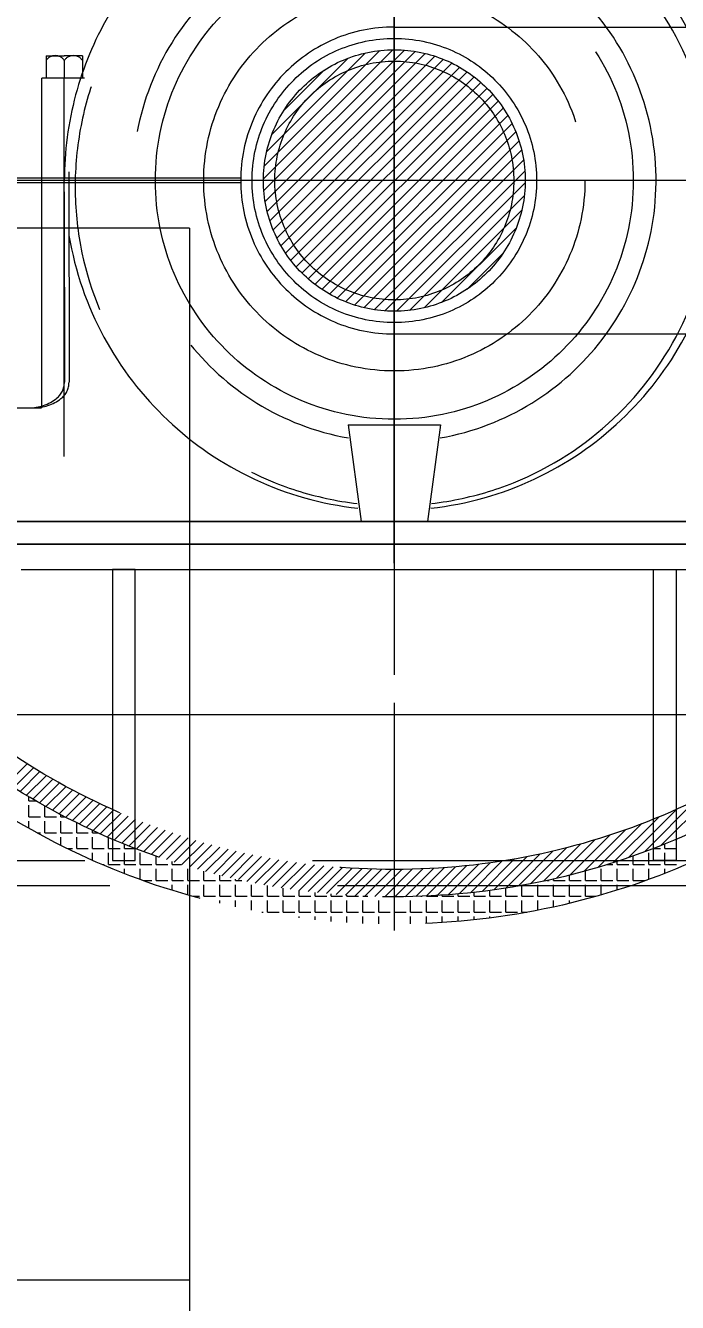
# Model space of a CAD drawing. Header units: inches. Extents: x 0 to 157513, y -28488 to 35640.
# Drawn here: x 33766 to 34053, y 19173 to 19735 of the extents above; entities that cross this region are included whole.
import ezdxf

# ---------------------------------------------------------------- set-up
doc = ezdxf.new("R2010")
doc.units = ezdxf.units.IN
doc.header["$LTSCALE"] = 400
doc.header["$MEASUREMENT"] = 0
doc.linetypes.add('CENTER', pattern=[2, 1.25, -0.25, 0.25, -0.25])
doc.linetypes.add('PHANTOM', pattern=[2.5, 1.25, -0.25, 0.25, -0.25, 0.25, -0.25])
doc.layers.add('BF STR', color=8, linetype='PHANTOM', lineweight=5)
doc.layers.add('cen', color=1, linetype='CENTER')
doc.styles.add('ROMANS', font='romans')
doc.dimstyles.new('SAM2 60 SC', dxfattribs={"dimscale": 60, "dimtxt": 2.5, "dimasz": 2.5, "dimexe": 1.25, "dimexo": 0.625, "dimtad": 1, "dimtoh": 1, "dimdec": 0, "dimdsep": 46, "dimtxsty": 'ROMANS', "dimblk": 'OBLIQUE', "dimcen": 2.5, "dimclrd": 1, "dimclre": 1, "dimclrt": 256, "dimadec": 0, "dimazin": 2, "dimtfac": 1, "dimtdec": 0, "dimtofl": 0, "dimtmove": 0, "dimatfit": 3, "dimfxl": 1, "dimtolj": 1, "dimtzin": 0, "dimarcsym": 1})

# ---------------------------------------------------------------- blocks, each defined once
blk = doc.blocks.new('611bf4 strgaele')
at = {"layer": 'BF STR'}
h = blk.add_hatch(dxfattribs=at)
h.set_pattern_fill('ANSI31', color=256, scale=30, style=0)
h.set_pattern_definition([(45, (-276722.4088, 33625.8015), (-2.6516504, 2.6516504), [])])
edge = h.paths.add_edge_path()
edge.add_arc((-269400.44, 33671.13), 57.5, 0, 360)
for p, q in [((-269400.44, 34041.36, -169.38), (-269400.44, 33303.6, -169.38)), ((-269400.44, 33988.19, -169.38), (-269400.44, 33453.79, -169.38)), ((-269400.44, 33988.19, -169.38), (-269400.44, 33453.79, -169.38)), ((-269400.44, 33888.48, -169.38), (-269400.44, 33453.79, -169.38)), ((-269400.44, 33502.79, -169.38), (-269400.44, 33828.26, -169.38)), ((-269400.44, 33738.63, -169.38), (-269050.67, 33738.63, -169.38)), ((-269553.45, 33725.93, -169.38), (-269545.45, 33725.94, -169.38)), ((-269553.45, 33725.93, -169.38), (-269553.45, 33716.13, -169.38)), ((-269537.45, 33725.95, -169.38), (-269545.45, 33725.94, -169.38)), ((-269545.45, 33723.94, -169.38), (-269545.44, 33716.13, -169.38)), ((-269537.45, 33725.95, -169.38), (-269537.45, 33716.13, -169.38)), ((-269555.45, 33716.13, -169.38), (-269555.45, 33571.13, -169.38)), ((-269536.52, 33716.13, -169.38), (-269555.35, 33716.13, -169.38)), ((-269545.44, 33549.77, -169.38), (-269545.44, 33716.13, -169.38)), ((-269127.43, 33671.13, -169.38), (-270574.44, 33671.13, -169.38)), ((-269468.16, 33672.13, -169.38), (-270490.44, 33672.13, -169.38)), ((-269014.54, 33671.13, -169.38), (-269817.75, 33671.13, -169.38)), ((-269177.94, 33671.13, -169.38), (-269601.12, 33671.13, -169.38)), ((-269543.44, 33674.94, -169.38), (-269543.38, 33582.4, -169.38)), ((-269468.16, 33670.13, -169.38), (-270490.44, 33670.13, -169.38)), ((-269545.44, 33666.13, -169.38), (-269545.38, 33582.46, -169.38)), ((-269543.43, 33666.13, -169.38), (-269543.43, 33664.29, -169.38)), ((-269490.44, 33650.13, -169.38), (-270474.44, 33650.13, -169.38)), ((-269490.44, 33650.13, -169.38), (-269490.44, 32613.21, -161.48)), ((-269400.44, 33603.63, -169.38), (-268891.29, 33603.63, -169.38)), ((-269616.94, 33571.13, -169.38), (-269555.45, 33571.13, -169.38)), ((-269420.73, 33563.7, -169.38), (-269380.16, 33563.7, -169.38)), ((-269420.73, 33563.7, -169.38), (-269414.97, 33521.13, -169.38)), ((-269380.16, 33563.7, -169.38), (-269385.92, 33521.13, -169.38)), ((-269670.19, 33521.13, -169.38), (-269130.69, 33521.13, -169.38)), ((-269177.94, 33521.13, -169.38), (-269622.94, 33521.13, -169.38)), ((-270575.44, 33511.13, -169.38), (-269025.44, 33511.13, -169.38)), ((-269130.69, 33511.13, -169.38), (-269670.19, 33511.13, -169.38)), ((-270564.44, 33500.13, -169.38), (-269036.44, 33500.13, -169.38)), ((-269514.3, 33500.13, -169.38), (-269524.3, 33500.13, -169.38)), ((-269524.3, 33500.13, -169.38), (-269524.3, 33372.13, -169.38)), ((-269514.3, 33372.13, -169.38), (-269514.3, 33500.13, -169.38)), ((-269286.59, 33500.13, -169.38), (-269276.59, 33500.13, -169.38)), ((-269286.59, 33372.13, -169.38), (-269286.59, 33500.13, -169.38)), ((-269276.59, 33500.13, -169.38), (-269276.59, 33372.13, -169.38)), ((-269100.45, 33436.13, -169.38), (-270500.44, 33436.13, -169.38)), ((-269570.4, 33405.91, -169.38), (-269561.7, 33414.61, -169.38)), ((-269567.65, 33404.17, -169.38), (-269558.93, 33412.89, -169.38)), ((-269564.88, 33402.46, -169.38), (-269556.14, 33411.19, -169.38)), ((-269562.08, 33400.76, -169.38), (-269553.32, 33409.52, -169.38)), ((-269559.26, 33399.1, -169.38), (-269550.47, 33407.88, -169.38)), ((-269556.41, 33397.45, -169.38), (-269547.6, 33406.27, -169.38)), ((-269553.54, 33395.84, -169.38), (-269544.7, 33404.67, -169.38)), ((-269550.64, 33394.24, -169.38), (-269541.77, 33403.11, -169.38)), ((-269547.71, 33392.68, -169.38), (-269538.82, 33401.57, -169.38)), ((-269283.26, 33378.74, -169.38), (-269258.64, 33403.36, -169.38)), ((-269560.97, 33398.26, -169.38), (-269560.97, 33400.1, -169.38)), ((-269560.97, 33398.26, -169.38), (-269557.81, 33398.26, -169.38)), ((-269560.97, 33391.27, -169.38), (-269560.97, 33396.35, -169.38)), ((-269553.98, 33391.27, -169.38), (-269553.98, 33396.09, -169.38)), ((-269544.76, 33391.14, -169.38), (-269535.84, 33400.06, -169.38)), ((-269541.79, 33389.62, -169.38), (-269532.83, 33398.58, -169.38)), ((-269538.79, 33388.14, -169.38), (-269529.79, 33397.13, -169.38)), ((-269290.58, 33375.91, -169.38), (-269267.77, 33398.72, -169.38)), ((-269560.97, 33391.27, -169.38), (-269555.89, 33391.27, -169.38)), ((-269553.98, 33391.27, -169.38), (-269548.9, 33391.27, -169.38)), ((-269547, 33391.27, -169.38), (-269547, 33392.3, -169.38)), ((-269547, 33391.27, -169.38), (-269545.02, 33391.27, -169.38)), ((-269535.76, 33386.68, -169.38), (-269526.73, 33395.7, -169.38)), ((-269532.7, 33385.24, -169.38), (-269523.64, 33394.31, -169.38)), ((-269529.62, 33383.84, -169.38), (-269520.51, 33392.94, -169.38)), ((-269526.5, 33382.46, -169.38), (-269517.36, 33391.6, -169.38)), ((-269523.37, 33381.11, -169.38), (-269514.18, 33390.29, -169.38)), ((-269304.32, 33371.16, -169.38), (-269284.13, 33391.35, -169.38)), ((-269297.58, 33373.4, -169.38), (-269276.21, 33394.77, -169.38)), ((-269560.97, 33386.25, -169.38), (-269560.97, 33389.37, -169.38)), ((-269553.98, 33384.29, -169.38), (-269553.98, 33389.37, -169.38)), ((-269547, 33384.29, -169.38), (-269547, 33389.37, -169.38)), ((-269540.01, 33384.29, -169.38), (-269540.01, 33388.74, -169.38)), ((-269533.03, 33384.29, -169.38), (-269533.03, 33385.4, -169.38)), ((-269520.2, 33379.78, -169.38), (-269510.97, 33389.01, -169.38)), ((-269517, 33378.49, -169.38), (-269507.73, 33387.76, -169.38)), ((-269513.77, 33377.23, -169.38), (-269504.46, 33386.54, -169.38)), ((-269510.52, 33375.99, -169.38), (-269501.15, 33385.36, -169.38)), ((-269317.09, 33367.36, -169.38), (-269298.74, 33385.71, -169.38)), ((-269310.81, 33369.16, -169.38), (-269291.61, 33388.35, -169.38)), ((-269557.44, 33384.29, -169.38), (-269555.89, 33384.29, -169.38)), ((-269553.98, 33384.29, -169.38), (-269548.9, 33384.29, -169.38)), ((-269547, 33384.29, -169.38), (-269541.92, 33384.29, -169.38)), ((-269547, 33378.81, -169.38), (-269547, 33382.38, -169.38)), ((-269540.01, 33384.29, -169.38), (-269534.93, 33384.29, -169.38)), ((-269540.01, 33377.3, -169.38), (-269540.01, 33382.38, -169.38)), ((-269533.03, 33384.29, -169.38), (-269530.62, 33384.29, -169.38)), ((-269533.03, 33377.3, -169.38), (-269533.03, 33382.38, -169.38)), ((-269526.04, 33377.3, -169.38), (-269526.04, 33382.26, -169.38)), ((-269519.06, 33377.3, -169.38), (-269519.06, 33379.32, -169.38)), ((-269507.23, 33374.79, -169.38), (-269497.82, 33384.2, -169.38)), ((-269503.92, 33373.61, -169.38), (-269494.45, 33383.08, -169.38)), ((-269500.57, 33372.47, -169.38), (-269491.04, 33382, -169.38)), ((-269497.19, 33371.36, -169.38), (-269487.61, 33380.94, -169.38)), ((-269493.78, 33370.28, -169.38), (-269484.14, 33379.92, -169.38)), ((-269334.9, 33363.03, -169.38), (-269318.5, 33379.42, -169.38)), ((-269329.12, 33364.31, -169.38), (-269312.15, 33381.28, -169.38)), ((-269323.19, 33365.75, -169.38), (-269305.58, 33383.37, -169.38)), ((-269281.57, 33377.3, -169.38), (-269281.57, 33379.42, -169.38)), ((-269543.94, 33377.3, -169.38), (-269541.92, 33377.3, -169.38)), ((-269540.01, 33377.3, -169.38), (-269534.93, 33377.3, -169.38)), ((-269533.03, 33377.3, -169.38), (-269527.95, 33377.3, -169.38)), ((-269533.03, 33372.22, -169.38), (-269533.03, 33375.4, -169.38)), ((-269526.04, 33377.3, -169.38), (-269520.96, 33377.3, -169.38)), ((-269526.04, 33370.32, -169.38), (-269526.04, 33375.4, -169.38)), ((-269519.06, 33377.3, -169.38), (-269513.98, 33377.3, -169.38)), ((-269519.06, 33370.32, -169.38), (-269519.06, 33375.4, -169.38)), ((-269512.07, 33370.32, -169.38), (-269512.07, 33375.4, -169.38)), ((-269505.09, 33370.32, -169.38), (-269505.09, 33374.02, -169.38)), ((-269490.34, 33369.23, -169.38), (-269480.63, 33378.94, -169.38)), ((-269486.86, 33368.22, -169.38), (-269477.09, 33377.99, -169.38)), ((-269483.35, 33367.24, -169.38), (-269473.51, 33377.08, -169.38)), ((-269479.81, 33366.29, -169.38), (-269469.9, 33376.2, -169.38)), ((-269476.23, 33365.38, -169.38), (-269466.25, 33375.36, -169.38)), ((-269472.61, 33364.51, -169.38), (-269462.55, 33374.57, -169.38)), ((-269468.96, 33363.67, -169.38), (-269458.82, 33373.81, -169.38)), ((-269356.7, 33359.19, -169.38), (-269342.08, 33373.81, -169.38)), ((-269351.43, 33359.97, -169.38), (-269336.42, 33374.97, -169.38)), ((-269346.04, 33360.87, -169.38), (-269330.62, 33376.29, -169.38)), ((-269340.53, 33361.88, -169.38), (-269324.65, 33377.77, -169.38)), ((-269295.54, 33370.32, -169.38), (-269295.54, 33374.11, -169.38)), ((-269288.55, 33370.32, -169.38), (-269288.55, 33375.4, -169.38)), ((-269286.92, 33377.3, -169.38), (-269283.47, 33377.3, -169.38)), ((-269281.57, 33377.3, -169.38), (-269276.49, 33377.3, -169.38)), ((-269281.57, 33370.32, -169.38), (-269281.57, 33375.4, -169.38)), ((-270436.44, 33372.13, -169.38), (-269164.45, 33372.13, -169.38)), ((-269528.66, 33370.32, -169.38), (-269527.95, 33370.32, -169.38)), ((-269526.04, 33370.32, -169.38), (-269520.96, 33370.32, -169.38)), ((-269524.3, 33372.13, -169.38), (-269514.3, 33372.13, -169.38)), ((-269519.06, 33370.32, -169.38), (-269513.98, 33370.32, -169.38)), ((-269519.06, 33366.4, -169.38), (-269519.06, 33368.41, -169.38)), ((-269512.07, 33370.32, -169.38), (-269506.99, 33370.32, -169.38)), ((-269512.07, 33363.78, -169.38), (-269512.07, 33368.41, -169.38)), ((-269505.09, 33370.32, -169.38), (-269500.01, 33370.32, -169.38)), ((-269505.09, 33363.33, -169.38), (-269505.09, 33368.41, -169.38)), ((-269498.1, 33370.32, -169.38), (-269498.1, 33371.65, -169.38)), ((-269498.1, 33370.32, -169.38), (-269493.9, 33370.32, -169.38)), ((-269498.1, 33363.33, -169.38), (-269498.1, 33368.41, -169.38)), ((-269491.12, 33363.33, -169.38), (-269491.12, 33368.41, -169.38)), ((-269465.26, 33362.87, -169.38), (-269455.05, 33373.09, -169.38)), ((-269461.54, 33362.11, -169.38), (-269451.23, 33372.42, -169.38)), ((-269457.77, 33361.39, -169.38), (-269447.37, 33371.79, -169.38)), ((-269453.96, 33360.71, -169.38), (-269443.47, 33371.2, -169.38)), ((-269450.11, 33360.07, -169.38), (-269439.52, 33370.66, -169.38)), ((-269446.21, 33359.48, -169.38), (-269435.52, 33370.17, -169.38)), ((-269442.28, 33358.92, -169.38), (-269431.47, 33369.73, -169.38)), ((-269438.29, 33358.42, -169.38), (-269427.38, 33369.33, -169.38)), ((-269434.26, 33357.95, -169.38), (-269423.23, 33368.99, -169.38)), ((-269430.19, 33357.54, -169.38), (-269419.02, 33368.7, -169.38)), ((-269426.06, 33357.18, -169.38), (-269414.77, 33368.47, -169.38)), ((-269421.88, 33356.86, -169.38), (-269410.45, 33368.3, -169.38)), ((-269417.65, 33356.6, -169.38), (-269406.07, 33368.19, -169.38)), ((-269413.37, 33356.4, -169.38), (-269401.63, 33368.14, -169.38)), ((-269409.03, 33356.25, -169.38), (-269397.13, 33368.15, -169.38)), ((-269404.63, 33356.16, -169.38), (-269392.55, 33368.24, -169.38)), ((-269400.16, 33356.13, -169.38), (-269387.9, 33368.39, -169.38)), ((-269395.64, 33356.17, -169.38), (-269383.18, 33368.63, -169.38)), ((-269391.04, 33356.27, -169.38), (-269378.38, 33368.94, -169.38)), ((-269386.38, 33356.45, -169.38), (-269373.49, 33369.33, -169.38)), ((-269381.64, 33356.69, -169.38), (-269368.52, 33369.82, -169.38)), ((-269376.83, 33357.02, -169.38), (-269363.45, 33370.4, -169.38)), ((-269371.93, 33357.43, -169.38), (-269358.27, 33371.08, -169.38)), ((-269366.95, 33357.92, -169.38), (-269352.99, 33371.87, -169.38)), ((-269361.87, 33358.5, -169.38), (-269347.6, 33372.78, -169.38)), ((-269309.51, 33363.33, -169.38), (-269309.51, 33368.41, -169.38)), ((-269306.98, 33370.32, -169.38), (-269304.43, 33370.32, -169.38)), ((-269302.52, 33370.32, -169.38), (-269302.52, 33371.74, -169.38)), ((-269302.52, 33370.32, -169.38), (-269297.44, 33370.32, -169.38)), ((-269302.52, 33363.33, -169.38), (-269302.52, 33368.41, -169.38)), ((-269295.54, 33370.32, -169.38), (-269290.46, 33370.32, -169.38)), ((-269295.54, 33363.33, -169.38), (-269295.54, 33368.41, -169.38)), ((-269288.55, 33370.32, -169.38), (-269283.47, 33370.32, -169.38)), ((-269288.55, 33363.87, -169.38), (-269288.55, 33368.41, -169.38)), ((-269276.59, 33372.13, -169.38), (-269286.59, 33372.13, -169.38)), ((-269281.57, 33370.32, -169.38), (-269276.49, 33370.32, -169.38)), ((-269281.57, 33366.51, -169.38), (-269281.57, 33368.41, -169.38)), ((-269510.84, 33363.33, -169.38), (-269506.99, 33363.33, -169.38)), ((-269505.09, 33363.33, -169.38), (-269500.01, 33363.33, -169.38)), ((-269498.1, 33363.33, -169.38), (-269493.02, 33363.33, -169.38)), ((-269491.12, 33363.33, -169.38), (-269486.04, 33363.33, -169.38)), ((-269484.13, 33363.33, -169.38), (-269484.13, 33367.45, -169.38)), ((-269484.13, 33363.33, -169.38), (-269479.05, 33363.33, -169.38)), ((-269477.15, 33363.33, -169.38), (-269477.15, 33365.61, -169.38)), ((-269477.15, 33363.33, -169.38), (-269472.07, 33363.33, -169.38)), ((-269470.16, 33363.33, -169.38), (-269470.16, 33363.95, -169.38)), ((-269470.16, 33363.33, -169.38), (-269467.4, 33363.33, -169.38)), ((-269333.48, 33363.33, -169.38), (-269332.37, 33363.33, -169.38)), ((-269330.46, 33363.33, -169.38), (-269330.46, 33364, -169.38)), ((-269330.46, 33363.33, -169.38), (-269325.38, 33363.33, -169.38)), ((-269323.48, 33363.33, -169.38), (-269323.48, 33365.68, -169.38)), ((-269323.48, 33363.33, -169.38), (-269318.4, 33363.33, -169.38)), ((-269316.49, 33363.33, -169.38), (-269316.49, 33367.53, -169.38)), ((-269316.49, 33363.33, -169.38), (-269311.41, 33363.33, -169.38)), ((-269309.51, 33363.33, -169.38), (-269304.43, 33363.33, -169.38)), ((-269302.52, 33363.33, -169.38), (-269297.44, 33363.33, -169.38)), ((-269295.54, 33363.33, -169.38), (-269290.46, 33363.33, -169.38)), ((-270425.44, 33361.13, -169.38), (-269175.44, 33361.13, -169.38)), ((-269505.09, 33361.33, -169.38), (-269505.09, 33361.43, -169.38)), ((-269498.1, 33359.06, -169.38), (-269498.1, 33361.43, -169.38)), ((-269491.12, 33356.96, -169.38), (-269491.12, 33361.43, -169.38)), ((-269484.13, 33356.35, -169.38), (-269484.13, 33361.43, -169.38)), ((-269477.15, 33356.35, -169.38), (-269477.15, 33361.43, -169.38)), ((-269470.16, 33356.35, -169.38), (-269470.16, 33361.43, -169.38)), ((-269463.18, 33356.35, -169.38), (-269463.18, 33361.43, -169.38)), ((-269456.19, 33356.35, -169.38), (-269456.19, 33361.11, -169.38)), ((-269449.21, 33356.35, -169.38), (-269449.21, 33359.93, -169.38)), ((-269442.22, 33356.35, -169.38), (-269442.22, 33358.92, -169.38)), ((-269435.24, 33356.35, -169.38), (-269435.24, 33358.06, -169.38)), ((-269428.25, 33356.35, -169.38), (-269428.25, 33357.36, -169.38)), ((-269421.27, 33356.35, -169.38), (-269421.27, 33356.82, -169.38)), ((-269379.36, 33356.35, -169.38), (-269379.36, 33356.84, -169.38)), ((-269372.37, 33356.35, -169.38), (-269372.37, 33357.39, -169.38)), ((-269365.39, 33356.35, -169.38), (-269365.39, 33358.09, -169.38)), ((-269358.4, 33356.35, -169.38), (-269358.4, 33358.95, -169.38)), ((-269351.42, 33356.35, -169.38), (-269351.42, 33359.97, -169.38)), ((-269344.43, 33356.35, -169.38), (-269344.43, 33361.15, -169.38)), ((-269337.45, 33356.35, -169.38), (-269337.45, 33361.43, -169.38)), ((-269330.46, 33356.35, -169.38), (-269330.46, 33361.43, -169.38)), ((-269323.48, 33356.35, -169.38), (-269323.48, 33361.43, -169.38)), ((-269316.49, 33356.35, -169.38), (-269316.49, 33361.43, -169.38)), ((-269309.51, 33357.03, -169.38), (-269309.51, 33361.43, -169.38)), ((-269302.52, 33359.14, -169.38), (-269302.52, 33361.43, -169.38)), ((-269295.54, 33361.42, -169.38), (-269295.54, 33361.43, -169.38)), ((-269488.98, 33356.35, -169.38), (-269486.04, 33356.35, -169.38)), ((-269484.13, 33356.35, -169.38), (-269479.05, 33356.35, -169.38)), ((-269477.15, 33356.35, -169.38), (-269472.07, 33356.35, -169.38)), ((-269477.15, 33353.26, -169.38), (-269477.15, 33354.44, -169.38)), ((-269470.16, 33356.35, -169.38), (-269465.08, 33356.35, -169.38)), ((-269470.16, 33351.65, -169.38), (-269470.16, 33354.44, -169.38)), ((-269463.18, 33356.35, -169.38), (-269458.1, 33356.35, -169.38)), ((-269463.18, 33350.21, -169.38), (-269463.18, 33354.44, -169.38)), ((-269456.19, 33356.35, -169.38), (-269451.11, 33356.35, -169.38)), ((-269456.19, 33349.36, -169.38), (-269456.19, 33354.44, -169.38)), ((-269449.21, 33356.35, -169.38), (-269444.13, 33356.35, -169.38)), ((-269449.21, 33349.36, -169.38), (-269449.21, 33354.44, -169.38)), ((-269442.22, 33356.35, -169.38), (-269437.14, 33356.35, -169.38)), ((-269442.22, 33349.36, -169.38), (-269442.22, 33354.44, -169.38)), ((-269435.24, 33356.35, -169.38), (-269430.16, 33356.35, -169.38)), ((-269435.24, 33349.36, -169.38), (-269435.24, 33354.44, -169.38)), ((-269428.25, 33356.35, -169.38), (-269423.17, 33356.35, -169.38)), ((-269428.25, 33349.36, -169.38), (-269428.25, 33354.44, -169.38)), ((-269421.27, 33356.35, -169.38), (-269416.19, 33356.35, -169.38)), ((-269421.27, 33349.36, -169.38), (-269421.27, 33354.44, -169.38)), ((-269414.28, 33356.35, -169.38), (-269414.28, 33356.44, -169.38)), ((-269414.28, 33356.35, -169.38), (-269412.06, 33356.35, -169.38)), ((-269414.28, 33349.36, -169.38), (-269414.28, 33354.44, -169.38)), ((-269407.3, 33349.36, -169.38), (-269407.3, 33354.44, -169.38)), ((-269400.31, 33349.36, -169.38), (-269400.31, 33354.44, -169.38)), ((-269393.33, 33349.36, -169.38), (-269393.33, 33354.44, -169.38)), ((-269388.83, 33356.35, -169.38), (-269388.25, 33356.35, -169.38)), ((-269386.34, 33356.35, -169.38), (-269386.34, 33356.45, -169.38)), ((-269386.34, 33356.35, -169.38), (-269381.26, 33356.35, -169.38)), ((-269386.34, 33349.36, -169.38), (-269386.34, 33354.44, -169.38)), ((-269379.36, 33356.35, -169.38), (-269374.28, 33356.35, -169.38)), ((-269379.36, 33349.36, -169.38), (-269379.36, 33354.44, -169.38)), ((-269372.37, 33356.35, -169.38), (-269367.29, 33356.35, -169.38)), ((-269372.37, 33349.36, -169.38), (-269372.37, 33354.44, -169.38)), ((-269365.39, 33356.35, -169.38), (-269360.31, 33356.35, -169.38)), ((-269365.39, 33349.36, -169.38), (-269365.39, 33354.44, -169.38)), ((-269358.4, 33356.35, -169.38), (-269353.32, 33356.35, -169.38)), ((-269358.4, 33349.36, -169.38), (-269358.4, 33354.44, -169.38)), ((-269351.42, 33356.35, -169.38), (-269346.34, 33356.35, -169.38)), ((-269351.42, 33349.36, -169.38), (-269351.42, 33354.44, -169.38)), ((-269344.43, 33356.35, -169.38), (-269339.35, 33356.35, -169.38)), ((-269344.43, 33349.36, -169.38), (-269344.43, 33354.44, -169.38)), ((-269337.45, 33356.35, -169.38), (-269332.37, 33356.35, -169.38)), ((-269337.45, 33350.26, -169.38), (-269337.45, 33354.44, -169.38)), ((-269330.46, 33356.35, -169.38), (-269325.38, 33356.35, -169.38)), ((-269330.46, 33351.71, -169.38), (-269330.46, 33354.44, -169.38)), ((-269323.48, 33356.35, -169.38), (-269318.4, 33356.35, -169.38)), ((-269323.48, 33353.32, -169.38), (-269323.48, 33354.44, -169.38)), ((-269316.49, 33356.35, -169.38), (-269311.91, 33356.35, -169.38)), ((-269458.69, 33349.36, -169.38), (-269458.1, 33349.36, -169.38)), ((-269456.19, 33349.36, -169.38), (-269451.11, 33349.36, -169.38)), ((-269449.21, 33349.36, -169.38), (-269444.13, 33349.36, -169.38)), ((-269442.22, 33349.36, -169.38), (-269437.14, 33349.36, -169.38)), ((-269442.22, 33346.81, -169.38), (-269442.22, 33347.46, -169.38)), ((-269435.24, 33349.36, -169.38), (-269430.16, 33349.36, -169.38)), ((-269435.24, 33345.99, -169.38), (-269435.24, 33347.46, -169.38)), ((-269428.25, 33349.36, -169.38), (-269423.17, 33349.36, -169.38)), ((-269428.25, 33345.32, -169.38), (-269428.25, 33347.46, -169.38)), ((-269421.27, 33349.36, -169.38), (-269416.19, 33349.36, -169.38)), ((-269421.27, 33344.8, -169.38), (-269421.27, 33347.46, -169.38)), ((-269414.28, 33349.36, -169.38), (-269409.2, 33349.36, -169.38)), ((-269414.28, 33344.43, -169.38), (-269414.28, 33347.46, -169.38)), ((-269407.3, 33349.36, -169.38), (-269402.22, 33349.36, -169.38)), ((-269407.3, 33344.2, -169.38), (-269407.3, 33347.46, -169.38)), ((-269400.31, 33349.36, -169.38), (-269395.23, 33349.36, -169.38)), ((-269400.31, 33344.13, -169.38), (-269400.31, 33347.46, -169.38)), ((-269393.33, 33349.36, -169.38), (-269388.25, 33349.36, -169.38)), ((-269393.33, 33344.21, -169.38), (-269393.33, 33347.46, -169.38)), ((-269386.34, 33349.36, -169.38), (-269381.26, 33349.36, -169.38)), ((-269386.34, 33344.44, -169.38), (-269386.34, 33347.46, -169.38)), ((-269379.36, 33349.36, -169.38), (-269374.28, 33349.36, -169.38)), ((-269379.36, 33344.81, -169.38), (-269379.36, 33347.46, -169.38)), ((-269372.37, 33349.36, -169.38), (-269367.29, 33349.36, -169.38)), ((-269372.37, 33345.34, -169.38), (-269372.37, 33347.46, -169.38)), ((-269365.39, 33349.36, -169.38), (-269360.31, 33349.36, -169.38)), ((-269365.39, 33346.02, -169.38), (-269365.39, 33347.46, -169.38)), ((-269358.4, 33349.36, -169.38), (-269353.32, 33349.36, -169.38)), ((-269358.4, 33346.85, -169.38), (-269358.4, 33347.46, -169.38)), ((-269351.42, 33349.36, -169.38), (-269346.34, 33349.36, -169.38)), ((-269344.43, 33349.36, -169.38), (-269342.2, 33349.36, -169.38)), ((-269490.44, 33187.54, -169.38), (-270474.44, 33187.54, -169.38))]:
    blk.add_line(p, q, dxfattribs=at)
for radius in [327, 315, 303, 105, 83.75, 62.5, 57.5, 57.5, 52.5]:
    blk.add_circle((-269400.44, 33671.13, -169.38), radius, dxfattribs=at)
for centre, radius, start, end in [((-269400.44, 33671.13, -169.38), 145, 359.912, 180.088), ((-269400.44, 33668.37, -169.38), 140.25, 276.6644, 263.3356), ((-269400.44, 33671.13, -169.38), 115, 280.1066, 259.8934), ((-269400.44, 33671.13, -169.38), 67.5, 90, 270), ((-269549.45, 33721.19, -169.38), 4.85, 34.5525, 145.5355), ((-269541.45, 33721.19, -169.38), 4.85, 34.5525, 145.5355), ((-269400.44, 33671.13, -169.38), 145, 189.5894, 263.6647), ((-269400.44, 33671.13, -169.38), 145, 276.3353, 350.4259), ((-269554.38, 33582.45, -169.38), 9, 307.9108, 0.044), ((-269552.38, 33582.39, -169.38), 9, 307.3559, 0.044), ((-269561.08, 33591.13, -169.38), 20, 270, 307.9108), ((-269559.05, 33591.13, -169.38), 20, 270, 307.3559)]:
    blk.add_arc(centre, radius, start, end, dxfattribs=at)
blk = doc.blocks.new('_OBLIQUE')
at = {"color": 0, "linetype": 'ByBlock'}
blk.add_line((-0.5, -0.5), (0.5, 0.5), dxfattribs=at)
blk = doc.blocks.new('*D336')
at = {"color": 1, "lineweight": -2}
for p, q in [((36166.35, 22393.88), (38094.91, 22393.88)), ((38019.91, 22393.88), (38019.91, 17807.76)), ((33466.42, 17807.76), (38094.91, 17807.76))]:
    blk.add_line(p, q, dxfattribs=at)
at = {"layer": 'Defpoints', "color": 0}
for p in [(36128.85, 22393.88, 169.38), (33428.92, 17807.76, 23.43), (38019.91, 17807.76)]:
    blk.add_point(p, dxfattribs=at)
at = {"color": 1, "lineweight": -2, "xscale": 150, "yscale": 150, "zscale": 150}
for p, rotation in [((38019.91, 22393.88), 90), ((38019.91, 17807.76), 270)]:
    blk.add_blockref('_OBLIQUE', p, dxfattribs=dict(at, rotation=rotation))
at = {"insert": (37907.41, 20100.82), "char_height": 150, "attachment_point": 5, "rotation": 90, "style": 'ROMANS'}
blk.add_mtext('\\A1;4586', dxfattribs=at)

msp = doc.modelspace()

# ---------------------------------------------------------------- block references
at = {"layer": 'cen', "ltscale": 0.5}
msp.add_blockref('611bf4 strgaele', (303328.68, -14004.25, 169.38), dxfattribs=at)

# ---------------------------------------------------------------- dimensions: what is measured, and where the dimension line sits
dim = msp.add_linear_dim(base=(38019.91, 17807.76), p1=(36128.85, 22393.88, 169.38), p2=(33428.92, 17807.76, 23.43), angle=90, dimstyle='SAM2 60 SC', override={"dimtoh": 0})
dim.commit()
dim.dimension.update_dxf_attribs({"geometry": '*D336', "text_midpoint": (37907.41, 20100.82)})

doc.saveas('drawing.dxf')
